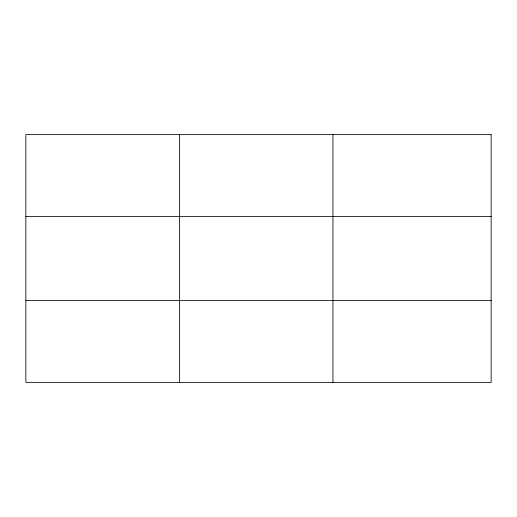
<?xml version="1.0" encoding="UTF-8"?>
<svg xmlns="http://www.w3.org/2000/svg" width="517" height="517" viewBox="0 0 517 517"><rect width="100%" height="100%" fill="white"/><g stroke="black" fill="none" stroke-linecap="round" stroke-linejoin="round"><path stroke-width="0.78" d="M179.399 382.373L179.399 134.627M332.948 382.373L332.948 134.627M25.85 216.384L491.15 216.384M25.85 300.616L491.15 300.616M491.15 134.627L491.15 382.373L25.85 382.373L25.85 134.627L491.15 134.627"/></g></svg>
